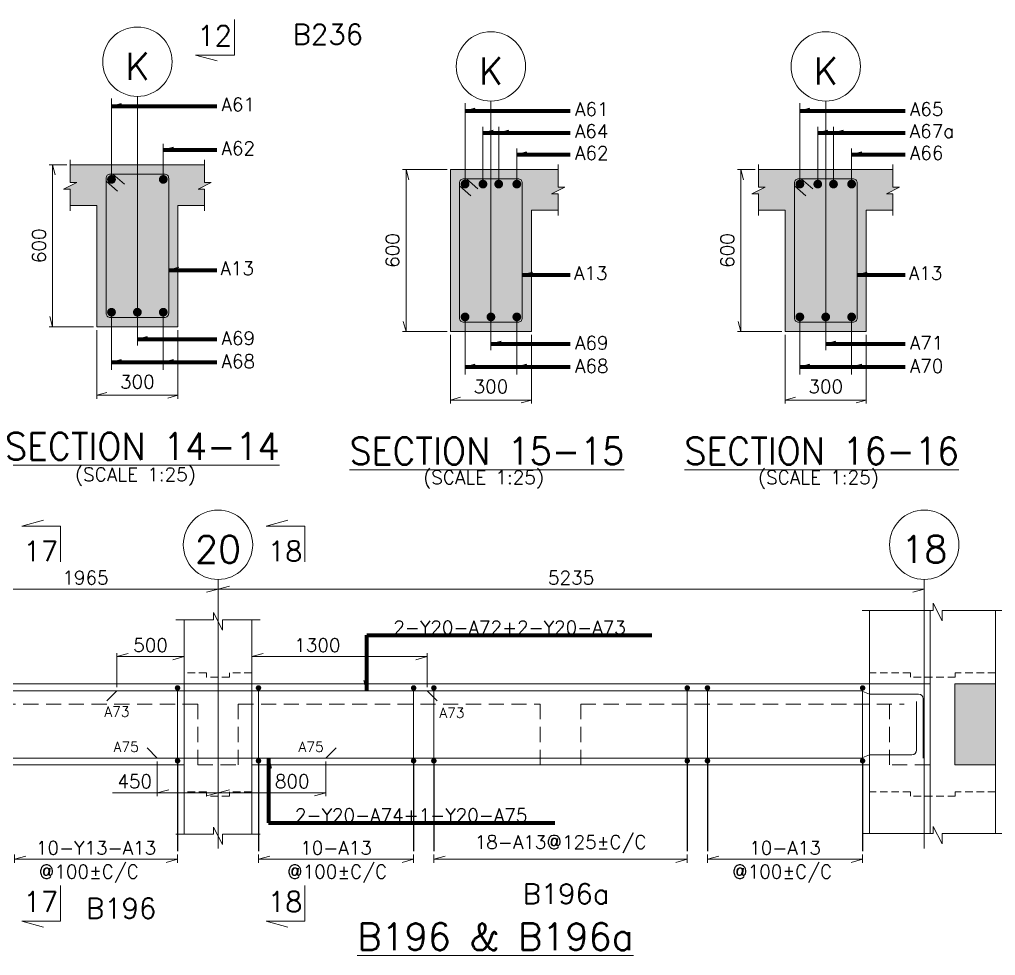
# Model space of a CAD drawing. Extents: x 875770 to 917820, y -160285 to -130585.
# Drawn here: x 896526 to 903760, y -152103 to -145161 of the extents above; entities that cross this region are included whole.
import ezdxf
from ezdxf.lldxf.tags import DXFTag

# ---------------------------------------------------------------- set-up
doc = ezdxf.new("R2010")
doc.units = 0
doc.header["$LTSCALE"] = 450
doc.header["$MEASUREMENT"] = 0
doc.header["$PDMODE"] = 34
doc.header["$PDSIZE"] = 75
for name, pattern in [('( Hidden )', [0.375, 0.25, -0.125]), ('CENTER2', [1.125, 0.75, -0.125, 0.125, -0.125]), ('HIDDEN', [0.375, 0.25, -0.125])]:
    doc.linetypes.add(name, pattern=pattern)
for name, color, linetype, lineweight in [('CIVIL', 3, 'Continuous', 0), ('CIVIL-GRID_NO_', 6, 'Continuous', 0), ('CIVILSHADE', 25, 'Continuous', 0), ('CVCJ', 2, 'Continuous', 0), ('CVELE', 4, 'Continuous', 0), ('DIM', 2, 'Continuous', 0), ('GRID', 8, 'CENTER2', 0), ('MULLION', 4, 'Continuous', 0), ('REINFORCEMENT', 6, 'Continuous', 0), ('TEXT', 3, 'Continuous', 0)]:
    doc.layers.add(name, color=color, linetype=linetype, lineweight=lineweight)
doc.styles.add('ROMANS', font='romans.shx', dxfattribs={"height": 150})
doc.styles.add('ROMANS_0', font='romans.shx')
doc.styles.get("Standard").update_dxf_attribs({"font": 'romans.shx'})
tags = doc.linetypes.add('( Dot )', pattern=[0.251, 0.001, -0.25]).pattern_tags.tags
tags[6:7] = [DXFTag(74, 4), DXFTag(75, 0), DXFTag(340, '0'), DXFTag(46, 1.0), DXFTag(50, 0.0), DXFTag(44, 0.0), DXFTag(45, 0.0)]
tags[4:5] = [DXFTag(74, 4), DXFTag(75, 0), DXFTag(340, '0'), DXFTag(46, 1.0), DXFTag(50, 0.0), DXFTag(44, 0.0), DXFTag(45, 0.0)]
tags = doc.linetypes.add('ACAD_ISO10W100', pattern=[18.5, 12, -3, 0.5, -3]).pattern_tags.tags
tags[10:11] = [DXFTag(74, 4), DXFTag(75, 0), DXFTag(340, '0'), DXFTag(46, 1.0), DXFTag(50, 0.0), DXFTag(44, 0.0), DXFTag(45, 0.0)]
tags[8:9] = [DXFTag(74, 4), DXFTag(75, 0), DXFTag(340, '0'), DXFTag(46, 1.0), DXFTag(50, 0.0), DXFTag(44, 0.0), DXFTag(45, 0.0)]
tags[6:7] = [DXFTag(74, 4), DXFTag(75, 0), DXFTag(340, '0'), DXFTag(46, 1.0), DXFTag(50, 0.0), DXFTag(44, 0.0), DXFTag(45, 0.0)]
tags[4:5] = [DXFTag(74, 4), DXFTag(75, 0), DXFTag(340, '0'), DXFTag(46, 1.0), DXFTag(50, 0.0), DXFTag(44, 0.0), DXFTag(45, 0.0)]
doc.dimstyles.new('CIVIL', dxfattribs={"dimtxt": 100, "dimasz": 0.31, "dimexe": 25, "dimexo": 25, "dimgap": 50, "dimtad": 1, "dimdec": 0, "dimlfac": 0.5, "dimzin": 0, "dimdsep": 46, "dimtxsty": 'ROMANS_0', "dimblk": 'TICK', "dimcen": 0.06, "dimclrd": 2, "dimclre": 2, "dimclrt": 3, "dimadec": 0, "dimazin": 0, "dimtfac": 1, "dimtdec": 0, "dimtofl": 0, "dimtmove": 0, "dimatfit": 3, "dimldrblk": 'TICK', "dimfxl": 1, "dimtolj": 1, "dimtzin": 0, "dimlwd": -1, "dimlwe": -1, "dimarcsym": 0})
doc.dimstyles.new('CIVIL_100', dxfattribs={"dimtxt": 100, "dimasz": 0.35, "dimexe": 25, "dimexo": 25, "dimgap": 35, "dimtad": 1, "dimdec": 0, "dimzin": 0, "dimdsep": 46, "dimtxsty": 'ROMANS_0', "dimblk": 'TICK', "dimcen": 0.5, "dimclrd": 256, "dimclre": 2, "dimclrt": 3, "dimadec": 0, "dimazin": 0, "dimtfac": 1, "dimtdec": 0, "dimtofl": 0, "dimtmove": 0, "dimatfit": 3, "dimldrblk": 'TICK', "dimfxl": 1, "dimtolj": 1, "dimtzin": 0, "dimlwd": -1, "dimlwe": -1, "dimarcsym": 0})

# ---------------------------------------------------------------- blocks, each defined once
blk = doc.blocks.new('TICK')
at = {"color": 2, "ltscale": 0.4}
blk.add_line((-150, 0), (-429, 0), dxfattribs=at)
at = {"color": 3, "linetype": 'ByBlock'}
for p, q in [((0, 0), (-241, -65)), ((-150, 0), (0, 0))]:
    blk.add_line(p, q, dxfattribs=at)
blk = doc.blocks.new('*D201')
at = {"layer": 'DEFPOINTS', "color": 0, "linetype": 'ByBlock', "transparency": 16777216}
for p in [(897099.2, -147439.5), (897699.2, -147439.5), (897699.2, -147948.4)]:
    blk.add_point(p, dxfattribs=at)
at = {"layer": 'DIM', "color": 2, "linetype": 'ByBlock', "transparency": 16777216}
for p, q in [((897099.2, -147464.5), (897099.2, -147973.4)), ((897699.2, -147464.5), (897699.2, -147973.4))]:
    blk.add_line(p, q, dxfattribs=at)
at = {"layer": 'DIM', "color": 0, "linetype": 'ByBlock', "transparency": 16777216}
blk.add_line((897099.6, -147948.4), (897698.9, -147948.4), dxfattribs=at)
at = {"layer": 'DIM', "color": 0, "linetype": 'ByBlock', "transparency": 16777216, "xscale": 0.309999999999969, "yscale": 0.309999999999969, "zscale": 0.309999999999969, "rotation": 180}
blk.add_blockref('TICK', (897099.2, -147948.4), dxfattribs=at)
at = {"layer": 'DIM', "color": 0, "linetype": 'ByBlock', "transparency": 16777216, "xscale": 0.309999999999969, "yscale": 0.309999999999969, "zscale": 0.309999999999969}
blk.add_blockref('TICK', (897699.2, -147948.4), dxfattribs=at)
at = {"layer": 'DIM', "color": 3, "linetype": 'ByBlock', "transparency": 16777216, "insert": (897399.2, -147848.4), "char_height": 100, "attachment_point": 5, "style": 'ROMANS_0'}
blk.add_mtext('\\A1;300', dxfattribs=at)
blk = doc.blocks.new('*D202')
at = {"layer": 'DEFPOINTS', "color": 0, "linetype": 'ByBlock', "transparency": 16777216}
for p in [(896769.8, -146239.5), (896900.8, -146239.5), (897099.2, -147439.5)]:
    blk.add_point(p, dxfattribs=at)
at = {"layer": 'DIM', "color": 2, "linetype": 'ByBlock', "transparency": 16777216}
for p, q in [((896875.8, -146239.5), (896744.8, -146239.5)), ((897074.2, -147439.5), (896744.8, -147439.5))]:
    blk.add_line(p, q, dxfattribs=at)
at = {"layer": 'DIM', "color": 0, "linetype": 'ByBlock', "transparency": 16777216}
blk.add_line((896769.8, -147439.2), (896769.8, -146239.8), dxfattribs=at)
at = {"layer": 'DIM', "color": 0, "linetype": 'ByBlock', "transparency": 16777216, "xscale": 0.309999999999969, "yscale": 0.309999999999969, "zscale": 0.309999999999969}
for p, rotation in [((896769.8, -146239.5), 90), ((896769.8, -147439.5), 270)]:
    blk.add_blockref('TICK', p, dxfattribs=dict(at, rotation=rotation))
at = {"layer": 'DIM', "color": 3, "linetype": 'ByBlock', "transparency": 16777216, "insert": (896669.8, -146839.5), "char_height": 100, "attachment_point": 5, "rotation": 90, "style": 'ROMANS_0'}
blk.add_mtext('\\A1;600', dxfattribs=at)
blk = doc.blocks.new('*D203')
at = {"layer": 'DEFPOINTS', "color": 0, "linetype": 'ByBlock', "transparency": 16777216}
for p in [(899720, -147474.4), (900320, -147474.4), (900320, -147983.2)]:
    blk.add_point(p, dxfattribs=at)
at = {"layer": 'DIM', "color": 2, "linetype": 'ByBlock', "transparency": 16777216}
for p, q in [((899720, -147499.4), (899720, -148008.2)), ((900320, -147499.4), (900320, -148008.2))]:
    blk.add_line(p, q, dxfattribs=at)
at = {"layer": 'DIM', "color": 0, "linetype": 'ByBlock', "transparency": 16777216}
blk.add_line((899720.3, -147983.2), (900319.7, -147983.2), dxfattribs=at)
at = {"layer": 'DIM', "color": 0, "linetype": 'ByBlock', "transparency": 16777216, "xscale": 0.309999999999969, "yscale": 0.309999999999969, "zscale": 0.309999999999969, "rotation": 180}
blk.add_blockref('TICK', (899720, -147983.2), dxfattribs=at)
at = {"layer": 'DIM', "color": 0, "linetype": 'ByBlock', "transparency": 16777216, "xscale": 0.309999999999969, "yscale": 0.309999999999969, "zscale": 0.309999999999969}
blk.add_blockref('TICK', (900320, -147983.2), dxfattribs=at)
at = {"layer": 'DIM', "color": 3, "linetype": 'ByBlock', "transparency": 16777216, "insert": (900020, -147883.2), "char_height": 100, "attachment_point": 5, "style": 'ROMANS_0'}
blk.add_mtext('\\A1;300', dxfattribs=at)
blk = doc.blocks.new('*D204')
at = {"layer": 'DEFPOINTS', "color": 0, "linetype": 'ByBlock', "transparency": 16777216}
for p in [(899390.5, -146274.4), (899720, -146274.4), (899720, -147474.4)]:
    blk.add_point(p, dxfattribs=at)
at = {"layer": 'DIM', "color": 2, "linetype": 'ByBlock', "transparency": 16777216}
for p, q in [((899695, -146274.4), (899365.5, -146274.4)), ((899695, -147474.4), (899365.5, -147474.4))]:
    blk.add_line(p, q, dxfattribs=at)
at = {"layer": 'DIM', "color": 0, "linetype": 'ByBlock', "transparency": 16777216}
blk.add_line((899390.5, -147474.1), (899390.5, -146274.7), dxfattribs=at)
at = {"layer": 'DIM', "color": 0, "linetype": 'ByBlock', "transparency": 16777216, "xscale": 0.309999999999969, "yscale": 0.309999999999969, "zscale": 0.309999999999969}
for p, rotation in [((899390.5, -146274.4), 90), ((899390.5, -147474.4), 270)]:
    blk.add_blockref('TICK', p, dxfattribs=dict(at, rotation=rotation))
at = {"layer": 'DIM', "color": 3, "linetype": 'ByBlock', "transparency": 16777216, "insert": (899290.5, -146874.4), "char_height": 100, "attachment_point": 5, "rotation": 90, "style": 'ROMANS_0'}
blk.add_mtext('\\A1;600', dxfattribs=at)
blk = doc.blocks.new('*D321')
at = {"layer": 'DEFPOINTS', "color": 0, "linetype": 'ByBlock', "transparency": 16777216}
for p in [(902201.9, -147474.4), (902801.9, -147474.4), (902801.9, -147983.2)]:
    blk.add_point(p, dxfattribs=at)
at = {"layer": 'DIM', "color": 2, "linetype": 'ByBlock', "transparency": 16777216}
for p, q in [((902201.9, -147499.4), (902201.9, -148008.2)), ((902801.9, -147499.4), (902801.9, -148008.2))]:
    blk.add_line(p, q, dxfattribs=at)
at = {"layer": 'DIM', "color": 0, "linetype": 'ByBlock', "transparency": 16777216}
blk.add_line((902202.2, -147983.2), (902801.6, -147983.2), dxfattribs=at)
at = {"layer": 'DIM', "color": 0, "linetype": 'ByBlock', "transparency": 16777216, "xscale": 0.309999999999969, "yscale": 0.309999999999969, "zscale": 0.309999999999969, "rotation": 180}
blk.add_blockref('TICK', (902201.9, -147983.2), dxfattribs=at)
at = {"layer": 'DIM', "color": 0, "linetype": 'ByBlock', "transparency": 16777216, "xscale": 0.309999999999969, "yscale": 0.309999999999969, "zscale": 0.309999999999969}
blk.add_blockref('TICK', (902801.9, -147983.2), dxfattribs=at)
at = {"layer": 'DIM', "color": 3, "linetype": 'ByBlock', "transparency": 16777216, "insert": (902501.9, -147883.2), "char_height": 100, "attachment_point": 5, "style": 'ROMANS_0'}
blk.add_mtext('\\A1;300', dxfattribs=at)
blk = doc.blocks.new('*D322')
at = {"layer": 'DEFPOINTS', "color": 0, "linetype": 'ByBlock', "transparency": 16777216}
for p in [(901872.4, -146274.4), (902003.5, -146274.4), (902201.9, -147474.4)]:
    blk.add_point(p, dxfattribs=at)
at = {"layer": 'DIM', "color": 2, "linetype": 'ByBlock', "transparency": 16777216}
for p, q in [((901978.5, -146274.4), (901847.4, -146274.4)), ((902176.9, -147474.4), (901847.4, -147474.4))]:
    blk.add_line(p, q, dxfattribs=at)
at = {"layer": 'DIM', "color": 0, "linetype": 'ByBlock', "transparency": 16777216}
blk.add_line((901872.4, -147474.1), (901872.4, -146274.7), dxfattribs=at)
at = {"layer": 'DIM', "color": 0, "linetype": 'ByBlock', "transparency": 16777216, "xscale": 0.309999999999969, "yscale": 0.309999999999969, "zscale": 0.309999999999969}
for p, rotation in [((901872.4, -146274.4), 90), ((901872.4, -147474.4), 270)]:
    blk.add_blockref('TICK', p, dxfattribs=dict(at, rotation=rotation))
at = {"layer": 'DIM', "color": 3, "linetype": 'ByBlock', "transparency": 16777216, "insert": (901772.4, -146874.4), "char_height": 100, "attachment_point": 5, "rotation": 90, "style": 'ROMANS_0'}
blk.add_mtext('\\A1;600', dxfattribs=at)
blk = doc.blocks.new('*D336')
at = {"layer": 'DEFPOINTS', "color": 0, "linetype": 'Continuous', "transparency": 16777216}
for p in [(897997, -149386.2), (896032, -149461.8), (897997, -149461.8)]:
    blk.add_point(p, dxfattribs=at)
at = {"layer": 'DIM', "color": 2, "linetype": 'Continuous', "transparency": 16777216}
for p, q in [((896032, -149436.8), (896032, -149361.2)), ((897997, -149436.8), (897997, -149361.2))]:
    blk.add_line(p, q, dxfattribs=at)
at = {"layer": 'DIM', "color": 0, "linetype": 'Continuous', "transparency": 16777216}
blk.add_line((896032.3, -149386.2), (897996.6, -149386.2), dxfattribs=at)
at = {"layer": 'DIM', "color": 0, "linetype": 'Continuous', "transparency": 16777216, "xscale": 0.3499999999999651, "yscale": 0.3499999999999651, "zscale": 0.3499999999999651, "rotation": 180}
blk.add_blockref('TICK', (896032, -149386.2), dxfattribs=at)
at = {"layer": 'DIM', "color": 0, "linetype": 'Continuous', "transparency": 16777216, "xscale": 0.3499999999999651, "yscale": 0.3499999999999651, "zscale": 0.3499999999999651}
blk.add_blockref('TICK', (897997, -149386.2), dxfattribs=at)
at = {"layer": 'DIM', "color": 3, "linetype": 'Continuous', "transparency": 16777216, "insert": (897014.5, -149301.2), "char_height": 100, "attachment_point": 5, "style": 'ROMANS_0'}
blk.add_mtext('\\A1;1965', dxfattribs=at)
blk = doc.blocks.new('*D337')
at = {"layer": 'DEFPOINTS', "color": 0, "linetype": 'ByBlock', "transparency": 16777216}
for p in [(899597, -151328.1), (901475.2, -151328.1), (901475.2, -151389.6)]:
    blk.add_point(p, dxfattribs=at)
at = {"layer": 'DIM', "color": 2, "linetype": 'ByBlock', "transparency": 16777216}
for p, q in [((899597, -151353.1), (899597, -151414.6)), ((901475.2, -151353.1), (901475.2, -151414.6))]:
    blk.add_line(p, q, dxfattribs=at)
at = {"layer": 'DIM', "color": 0, "linetype": 'ByBlock', "transparency": 16777216}
blk.add_line((899597.3, -151389.6), (901474.8, -151389.6), dxfattribs=at)
at = {"layer": 'DIM', "color": 0, "linetype": 'ByBlock', "transparency": 16777216, "xscale": 0.349999999999965, "yscale": 0.349999999999965, "zscale": 0.349999999999965, "rotation": 180}
blk.add_blockref('TICK', (899597, -151389.6), dxfattribs=at)
at = {"layer": 'DIM', "color": 0, "linetype": 'ByBlock', "transparency": 16777216, "xscale": 0.349999999999965, "yscale": 0.349999999999965, "zscale": 0.349999999999965}
blk.add_blockref('TICK', (901475.2, -151389.6), dxfattribs=at)
at = {"layer": 'DIM', "color": 3, "linetype": 'ByBlock', "transparency": 16777216, "insert": (900536.1, -151278.4), "char_height": 100, "attachment_point": 5, "style": 'ROMANS_0'}
blk.add_mtext('\\A1;18-A13@125±C/C', dxfattribs=at)
blk = doc.blocks.new('*D338')
at = {"layer": 'DEFPOINTS', "color": 0, "linetype": 'ByBlock', "transparency": 16777216}
for p in [(896488.8, -151328.1), (897697, -151328.1), (897697, -151389.6)]:
    blk.add_point(p, dxfattribs=at)
at = {"layer": 'DIM', "color": 2, "linetype": 'ByBlock', "transparency": 16777216}
for p, q in [((896488.8, -151353.1), (896488.8, -151414.6)), ((897697, -151353.1), (897697, -151414.6))]:
    blk.add_line(p, q, dxfattribs=at)
at = {"layer": 'DIM', "color": 0, "linetype": 'ByBlock', "transparency": 16777216}
blk.add_line((896489.1, -151389.6), (897696.6, -151389.6), dxfattribs=at)
at = {"layer": 'DIM', "color": 0, "linetype": 'ByBlock', "transparency": 16777216, "xscale": 0.349999999999965, "yscale": 0.349999999999965, "zscale": 0.349999999999965, "rotation": 180}
blk.add_blockref('TICK', (896488.8, -151389.6), dxfattribs=at)
at = {"layer": 'DIM', "color": 0, "linetype": 'ByBlock', "transparency": 16777216, "xscale": 0.349999999999965, "yscale": 0.349999999999965, "zscale": 0.349999999999965}
blk.add_blockref('TICK', (897697, -151389.6), dxfattribs=at)
at = {"layer": 'DIM', "color": 3, "linetype": 'ByBlock', "transparency": 16777216, "insert": (897092.9, -151304.6), "char_height": 100, "attachment_point": 5, "style": 'ROMANS_0'}
blk.add_mtext('\\A1;10-Y13-A13', dxfattribs=at)
blk = doc.blocks.new('*D339')
at = {"layer": 'DEFPOINTS', "color": 0, "linetype": 'ByBlock', "transparency": 16777216}
for p in [(901625.2, -151328.1), (902775.2, -151328.1), (902775.2, -151389.6)]:
    blk.add_point(p, dxfattribs=at)
at = {"layer": 'DIM', "color": 2, "linetype": 'ByBlock', "transparency": 16777216}
for p, q in [((901625.2, -151353.1), (901625.2, -151414.6)), ((902775.2, -151353.1), (902775.2, -151414.6))]:
    blk.add_line(p, q, dxfattribs=at)
at = {"layer": 'DIM', "color": 0, "linetype": 'ByBlock', "transparency": 16777216}
blk.add_line((901625.5, -151389.6), (902774.8, -151389.6), dxfattribs=at)
at = {"layer": 'DIM', "color": 0, "linetype": 'ByBlock', "transparency": 16777216, "xscale": 0.349999999999965, "yscale": 0.349999999999965, "zscale": 0.349999999999965, "rotation": 180}
blk.add_blockref('TICK', (901625.2, -151389.6), dxfattribs=at)
at = {"layer": 'DIM', "color": 0, "linetype": 'ByBlock', "transparency": 16777216, "xscale": 0.349999999999965, "yscale": 0.349999999999965, "zscale": 0.349999999999965}
blk.add_blockref('TICK', (902775.2, -151389.6), dxfattribs=at)
at = {"layer": 'DIM', "color": 3, "linetype": 'ByBlock', "transparency": 16777216, "insert": (902200.2, -151304.6), "char_height": 100, "attachment_point": 5, "style": 'ROMANS_0'}
blk.add_mtext('\\A1;10-A13', dxfattribs=at)
blk = doc.blocks.new('*D358')
at = {"layer": 'DEFPOINTS', "color": 0, "linetype": 'Continuous', "transparency": 16777216}
for p in [(899547, -149886.2), (898247, -150088.8), (899547, -150138.8)]:
    blk.add_point(p, dxfattribs=at)
at = {"layer": 'DIM', "color": 2, "linetype": 'Continuous', "transparency": 16777216}
for p, q in [((898247, -150063.8), (898247, -149861.2)), ((899547, -150113.8), (899547, -149861.2))]:
    blk.add_line(p, q, dxfattribs=at)
at = {"layer": 'DIM', "color": 0, "linetype": 'Continuous', "transparency": 16777216}
blk.add_line((898247.3, -149886.2), (899546.6, -149886.2), dxfattribs=at)
at = {"layer": 'DIM', "color": 0, "linetype": 'Continuous', "transparency": 16777216, "xscale": 0.3499999999999651, "yscale": 0.3499999999999651, "zscale": 0.3499999999999651, "rotation": 180}
blk.add_blockref('TICK', (898247, -149886.2), dxfattribs=at)
at = {"layer": 'DIM', "color": 0, "linetype": 'Continuous', "transparency": 16777216, "xscale": 0.3499999999999651, "yscale": 0.3499999999999651, "zscale": 0.3499999999999651}
blk.add_blockref('TICK', (899547, -149886.2), dxfattribs=at)
at = {"layer": 'DIM', "color": 3, "linetype": 'Continuous', "transparency": 16777216, "insert": (898733.4, -149801.2), "char_height": 100, "attachment_point": 5, "style": 'ROMANS_0'}
blk.add_mtext('\\A1;1300', dxfattribs=at)
blk = doc.blocks.new('*D340')
at = {"layer": 'DEFPOINTS', "color": 0, "linetype": 'Continuous', "transparency": 16777216}
for p in [(903232, -149386.2), (897997, -149461.8), (903232, -149461.8)]:
    blk.add_point(p, dxfattribs=at)
at = {"layer": 'DIM', "color": 2, "linetype": 'Continuous', "transparency": 16777216}
for p, q in [((897997, -149436.8), (897997, -149361.2)), ((903232, -149436.8), (903232, -149361.2))]:
    blk.add_line(p, q, dxfattribs=at)
at = {"layer": 'DIM', "color": 0, "linetype": 'Continuous', "transparency": 16777216}
blk.add_line((897997.3, -149386.2), (903231.6, -149386.2), dxfattribs=at)
at = {"layer": 'DIM', "color": 0, "linetype": 'Continuous', "transparency": 16777216, "xscale": 0.3499999999999651, "yscale": 0.3499999999999651, "zscale": 0.3499999999999651, "rotation": 180}
blk.add_blockref('TICK', (897997, -149386.2), dxfattribs=at)
at = {"layer": 'DIM', "color": 0, "linetype": 'Continuous', "transparency": 16777216, "xscale": 0.3499999999999651, "yscale": 0.3499999999999651, "zscale": 0.3499999999999651}
blk.add_blockref('TICK', (903232, -149386.2), dxfattribs=at)
at = {"layer": 'DIM', "color": 3, "linetype": 'Continuous', "transparency": 16777216, "insert": (900614.5, -149301.2), "char_height": 100, "attachment_point": 5, "style": 'ROMANS_0'}
blk.add_mtext('\\A1;5235', dxfattribs=at)
blk = doc.blocks.new('*D341')
at = {"layer": 'DEFPOINTS', "color": 0, "linetype": 'Continuous', "transparency": 16777216}
for p in [(898797, -150638.8), (897997, -150814.7), (897997, -150895.8)]:
    blk.add_point(p, dxfattribs=at)
at = {"layer": 'DIM', "color": 2, "linetype": 'Continuous', "transparency": 16777216}
for p, q in [((898797, -150663.8), (898797, -150920.8)), ((897997, -150839.7), (897997, -150920.8))]:
    blk.add_line(p, q, dxfattribs=at)
at = {"layer": 'DIM', "color": 0, "linetype": 'Continuous', "transparency": 16777216}
blk.add_line((898796.6, -150895.8), (897997.3, -150895.8), dxfattribs=at)
at = {"layer": 'DIM', "color": 0, "linetype": 'Continuous', "transparency": 16777216, "xscale": 0.3499999999999651, "yscale": 0.3499999999999651, "zscale": 0.3499999999999651, "rotation": 180}
blk.add_blockref('TICK', (897997, -150895.8), dxfattribs=at)
at = {"layer": 'DIM', "color": 0, "linetype": 'Continuous', "transparency": 16777216, "xscale": 0.3499999999999651, "yscale": 0.3499999999999651, "zscale": 0.3499999999999651}
blk.add_blockref('TICK', (898797, -150895.8), dxfattribs=at)
at = {"layer": 'DIM', "color": 3, "linetype": 'Continuous', "transparency": 16777216, "insert": (898547, -150810.8), "char_height": 100, "attachment_point": 5, "style": 'ROMANS_0'}
blk.add_mtext('\\A1;800', dxfattribs=at)
blk = doc.blocks.new('*D342')
at = {"layer": 'DEFPOINTS', "color": 0, "linetype": 'Continuous', "transparency": 16777216}
for p in [(897547, -150638.8), (897997, -150814.7), (897997, -150895.8)]:
    blk.add_point(p, dxfattribs=at)
at = {"layer": 'DIM', "color": 2, "linetype": 'Continuous', "transparency": 16777216}
for p, q in [((897547, -150663.8), (897547, -150920.8)), ((897997, -150839.7), (897997, -150920.8))]:
    blk.add_line(p, q, dxfattribs=at)
at = {"layer": 'DIM', "color": 0, "linetype": 'Continuous', "transparency": 16777216}
for p, q in [((897547, -150895.8), (897215.9, -150895.8)), ((897996.6, -150895.8), (897547.3, -150895.8))]:
    blk.add_line(p, q, dxfattribs=at)
at = {"layer": 'DIM', "color": 0, "linetype": 'Continuous', "transparency": 16777216, "xscale": 0.3499999999999651, "yscale": 0.3499999999999651, "zscale": 0.3499999999999651, "rotation": 180}
blk.add_blockref('TICK', (897547, -150895.8), dxfattribs=at)
at = {"layer": 'DIM', "color": 0, "linetype": 'Continuous', "transparency": 16777216, "xscale": 0.3499999999999651, "yscale": 0.3499999999999651, "zscale": 0.3499999999999651}
blk.add_blockref('TICK', (897997, -150895.8), dxfattribs=at)
at = {"layer": 'DIM', "color": 3, "linetype": 'Continuous', "transparency": 16777216, "insert": (897379.5, -150810.8), "char_height": 100, "attachment_point": 5, "style": 'ROMANS_0'}
blk.add_mtext('\\A1;450', dxfattribs=at)
blk = doc.blocks.new('*D343')
at = {"layer": 'DEFPOINTS', "color": 0, "linetype": 'ByBlock', "transparency": 16777216}
for p in [(898297, -151328.1), (899447, -151328.1), (898297, -151389.6)]:
    blk.add_point(p, dxfattribs=at)
at = {"layer": 'DIM', "color": 2, "linetype": 'ByBlock', "transparency": 16777216}
for p, q in [((898297, -151353.1), (898297, -151414.6)), ((899447, -151353.1), (899447, -151414.6))]:
    blk.add_line(p, q, dxfattribs=at)
at = {"layer": 'DIM', "color": 0, "linetype": 'ByBlock', "transparency": 16777216}
blk.add_line((899446.6, -151389.6), (898297.3, -151389.6), dxfattribs=at)
at = {"layer": 'DIM', "color": 0, "linetype": 'ByBlock', "transparency": 16777216, "xscale": 0.349999999999965, "yscale": 0.349999999999965, "zscale": 0.349999999999965, "rotation": 180}
blk.add_blockref('TICK', (898297, -151389.6), dxfattribs=at)
at = {"layer": 'DIM', "color": 0, "linetype": 'ByBlock', "transparency": 16777216, "xscale": 0.349999999999965, "yscale": 0.349999999999965, "zscale": 0.349999999999965}
blk.add_blockref('TICK', (899447, -151389.6), dxfattribs=at)
at = {"layer": 'DIM', "color": 3, "linetype": 'ByBlock', "transparency": 16777216, "insert": (898872, -151304.6), "char_height": 100, "attachment_point": 5, "style": 'ROMANS_0'}
blk.add_mtext('\\A1;10-A13', dxfattribs=at)
blk = doc.blocks.new('*D344')
at = {"layer": 'DEFPOINTS', "color": 0, "linetype": 'Continuous', "transparency": 16777216}
for p in [(897247, -149886.2), (897747, -150088.8), (897247, -150138.8)]:
    blk.add_point(p, dxfattribs=at)
at = {"layer": 'DIM', "color": 2, "linetype": 'Continuous', "transparency": 16777216}
for p, q in [((897247, -150113.8), (897247, -149861.2)), ((897747, -150063.8), (897747, -149861.2))]:
    blk.add_line(p, q, dxfattribs=at)
at = {"layer": 'DIM', "color": 0, "linetype": 'Continuous', "transparency": 16777216}
blk.add_line((897746.6, -149886.2), (897247.3, -149886.2), dxfattribs=at)
at = {"layer": 'DIM', "color": 0, "linetype": 'Continuous', "transparency": 16777216, "xscale": 0.3499999999999651, "yscale": 0.3499999999999651, "zscale": 0.3499999999999651, "rotation": 180}
blk.add_blockref('TICK', (897247, -149886.2), dxfattribs=at)
at = {"layer": 'DIM', "color": 0, "linetype": 'Continuous', "transparency": 16777216, "xscale": 0.3499999999999651, "yscale": 0.3499999999999651, "zscale": 0.3499999999999651}
blk.add_blockref('TICK', (897747, -149886.2), dxfattribs=at)
at = {"layer": 'DIM', "color": 3, "linetype": 'Continuous', "transparency": 16777216, "insert": (897497, -149801.2), "char_height": 100, "attachment_point": 5, "style": 'ROMANS_0'}
blk.add_mtext('\\A1;500', dxfattribs=at)

msp = doc.modelspace()

# ---------------------------------------------------------------- hatches: boundary and pattern name
at = {"layer": 'CIVILSHADE', "ltscale": 0.2}
for points in [[(896900.84, -146539.53), (896900.84, -146419.77), (896852.19, -146419.77), (896949.5, -146369.48), (896900.84, -146369.48), (896900.84, -146239.53), (897099.24, -146239.53), (897099.24, -146539.53)], [(897099.24, -147439.53), (897099.24, -146239.53), (897897.64, -146239.53), (897897.64, -146369.48), (897946.3, -146369.48), (897848.99, -146419.77), (897897.64, -146419.77), (897897.64, -146539.53), (897699.24, -146539.53), (897699.24, -147439.53)], [(899720.01, -147474.38), (899720.01, -146274.38), (900518.41, -146274.38), (900518.41, -146404.32), (900567.06, -146404.32), (900469.76, -146454.61), (900518.41, -146454.61), (900518.41, -146574.38), (900320.01, -146574.38), (900320.01, -147474.38)], [(902003.5, -146574.38), (902003.5, -146454.61), (901954.85, -146454.61), (902052.16, -146404.32), (902003.5, -146404.32), (902003.5, -146274.38), (902201.9, -146274.38), (902201.9, -146574.38)], [(902201.9, -147474.38), (902201.9, -146274.38), (903000.3, -146274.38), (903000.3, -146404.32), (903048.96, -146404.32), (902951.65, -146454.61), (903000.3, -146454.61), (903000.3, -146574.38), (902801.9, -146574.38), (902801.9, -147474.38)], [(903459.98, -150688.85), (903459.98, -150088.85), (903759.98, -150088.85), (903759.98, -150688.85)]]:
    msp.add_hatch(color=25, dxfattribs=at).paths.add_polyline_path(points)

# ---------------------------------------------------------------- linework, layer by layer
at = {"color": 1, "linetype": '( Dot )', "ltscale": 0.5}
for p, q in [((897696.98, -150659.13), (897696.98, -151328.1)), ((898296.98, -150659.13), (898296.98, -151328.1)), ((899446.98, -150659.13), (899446.98, -151328.1)), ((899596.98, -150659.13), (899596.98, -151328.1)), ((901475.17, -150659.13), (901475.17, -151328.1)), ((901625.17, -150659.13), (901625.17, -151328.1)), ((902775.17, -150659.13), (902775.17, -151328.1))]:
    msp.add_line(p, q, dxfattribs=at)
at = {"layer": 'CIVIL', "color": 3, "linetype": 'ByBlock'}
for p, q in [((896900.84, -146239.53), (897099.24, -146239.53)), ((897099.24, -146239.53), (897699.24, -146239.53)), ((897099.24, -146239.53), (897897.64, -146239.53)), ((897099.24, -146239.53), (897897.64, -146239.53)), ((899720.01, -146274.38), (900320.01, -146274.38)), ((899720.01, -146274.38), (900518.41, -146274.38)), ((899720.01, -146274.38), (900518.41, -146274.38)), ((902003.5, -146274.38), (902201.9, -146274.38)), ((902201.9, -146274.38), (902801.9, -146274.38)), ((902201.9, -146274.38), (903000.3, -146274.38)), ((902201.9, -146274.38), (903000.3, -146274.38)), ((897099.24, -146539.53), (896900.84, -146539.53)), ((897699.24, -146539.53), (897897.64, -146539.53)), ((900320.01, -146574.38), (900518.41, -146574.38)), ((902201.9, -146574.38), (902003.5, -146574.38)), ((902801.9, -146574.38), (903000.3, -146574.38))]:
    msp.add_line(p, q, dxfattribs=at)
at = {"layer": 'CIVIL', "color": 3, "ltscale": 0.666667}
for p, q in [((902825.17, -149544.07), (902825.17, -150088.85)), ((903275.17, -149544.07), (903275.17, -151198.61)), ((903759.98, -149544.07), (903759.98, -150088.85)), ((897746.98, -149613.02), (897746.98, -150088.85)), ((898246.98, -149613.02), (898246.98, -150088.85)), ((895988.79, -150088.85), (898246.98, -150088.85)), ((897746.98, -150088.85), (897746.98, -151203.71)), ((898246.98, -150088.85), (898246.98, -151203.71)), ((898246.98, -150088.85), (903275.17, -150088.85)), ((902825.17, -150088.85), (902825.17, -151198.61)), ((903759.98, -150088.85), (903759.98, -151198.61)), ((897746.98, -150688.85), (896438.79, -150688.85)), ((902825.17, -150688.85), (898246.98, -150688.85))]:
    msp.add_line(p, q, dxfattribs=at)
at = {"layer": 'CIVIL', "color": 3, "linetype": 'Continuous', "ltscale": 0.666667}
msp.add_line((903759.98, -150088.85), (903459.98, -150088.85), dxfattribs=at)
at = {"layer": 'CIVIL', "color": 3, "linetype": 'Continuous', "ltscale": 0.515407}
msp.add_line((903759.98, -150688.85), (903759.98, -150088.85), dxfattribs=at)
at = {"layer": 'CIVIL', "color": 3, "linetype": '( Hidden )'}
for p, q in [((897846.98, -150238.85), (896288.79, -150238.85)), ((898146.98, -150238.85), (900386.07, -150238.85)), ((900686.07, -150238.85), (903081.98, -150238.85))]:
    msp.add_line(p, q, dxfattribs=at)
at = {"layer": 'CIVIL', "color": 2, "ltscale": 0.25, "flags": 128}
for points in [[(896900.84, -146580.89), (896900.84, -146419.77), (896852.19, -146419.77), (896949.5, -146369.48), (896900.84, -146369.48), (896900.84, -146202.65)], [(897897.64, -146580.89), (897897.64, -146419.77), (897848.99, -146419.77), (897946.3, -146369.48), (897897.64, -146369.48), (897897.64, -146202.65)], [(900518.41, -146615.73), (900518.41, -146454.61), (900469.76, -146454.61), (900567.06, -146404.32), (900518.41, -146404.32), (900518.41, -146237.5)], [(902003.5, -146615.73), (902003.5, -146454.61), (901954.85, -146454.61), (902052.16, -146404.32), (902003.5, -146404.32), (902003.5, -146237.5)], [(903000.3, -146615.73), (903000.3, -146454.61), (902951.65, -146454.61), (903048.96, -146404.32), (903000.3, -146404.32), (903000.3, -146237.5)]]:
    msp.add_lwpolyline(points, dxfattribs=at)
at = {"layer": 'CIVIL', "color": 3, "linetype": 'ByBlock', "flags": 128}
for points in [[(897099.24, -146239.53), (897099.24, -146239.53)], [(899720.01, -146274.38), (899720.01, -147474.38), (900320.01, -147474.38), (900320.01, -146574.38)], [(899720.01, -146274.38), (899720.01, -146274.38)], [(902201.9, -146274.38), (902201.9, -146274.38)], [(897099.24, -146539.53), (897099.24, -147439.53), (897699.24, -147439.53), (897699.24, -146539.53)], [(902201.9, -146574.38), (902201.9, -147474.38), (902801.9, -147474.38), (902801.9, -146574.38)]]:
    msp.add_lwpolyline(points, dxfattribs=at)
at = {"layer": 'CIVIL', "color": 2, "ltscale": 0.333333, "flags": 128}
for points in [[(903812.91, -149544.07), (903364.99, -149544.07), (903364.99, -149620.13), (903297.94, -149490.38), (903297.94, -149544.07), (902771.3, -149544.07)], [(898308.33, -149613.02), (898030.5, -149613.02), (898030.5, -149689.07), (897963.45, -149559.33), (897963.45, -149613.02), (897684.78, -149613.02)], [(898308.33, -151203.71), (898030.5, -151203.71), (898030.5, -151279.77), (897963.45, -151150.02), (897963.45, -151203.71), (897684.78, -151203.71)], [(903812.91, -151198.61), (903364.99, -151198.61), (903364.99, -151274.66), (903297.94, -151144.92), (903297.94, -151198.61), (902771.3, -151198.61)]]:
    msp.add_lwpolyline(points, dxfattribs=at)
at = {"layer": 'CIVIL', "color": 3, "linetype": '( Hidden )'}
for points in [[(903275.17, -150088.85), (903275.17, -150688.85), (902975.17, -150688.85), (902975.17, -150238.85)], [(897846.98, -150238.85), (897846.98, -150688.85), (898146.98, -150688.85), (898146.98, -150238.85)], [(900386.07, -150238.85), (900386.07, -150688.85), (900686.07, -150688.85), (900686.07, -150238.85)]]:
    msp.add_lwpolyline(points, dxfattribs=at)
at = {"layer": 'CIVIL', "color": 3, "linetype": 'Continuous', "ltscale": 0.666667, "flags": 128}
msp.add_lwpolyline([(903459.98, -150088.85), (903459.98, -150688.85), (903759.98, -150688.85), (903759.98, -150088.85)], dxfattribs=at)
at = {"layer": 'CIVIL-GRID_NO_', "color": 6, "ltscale": 0.714288}
for centre in [(897399.24, -145474.05), (900020.01, -145508.9), (902501.9, -145508.9), (897996.98, -149056.47), (903231.98, -149056.47)]:
    msp.add_circle(centre, 257.14, dxfattribs=at)
at = {"layer": 'CVCJ', "color": 2, "linetype": 'HIDDEN', "ltscale": 0.5}
for points in [[(898246.98, -150005.51), (898081.98, -150005.51), (898081.98, -150038.85), (897911.98, -150038.85), (897911.98, -150005.51), (897746.98, -150005.51)], [(903759.98, -150005.51), (903461.99, -150005.51), (903461.99, -150038.85), (903129.09, -150038.85), (903129.09, -150005.51), (902825.17, -150005.51)], [(898246.98, -150888.85), (898081.98, -150888.85), (898081.98, -150922.18), (897911.98, -150922.18), (897911.98, -150888.85), (897746.98, -150888.85)], [(903759.98, -150888.85), (903461.99, -150888.85), (903461.99, -150922.18), (903129.09, -150922.18), (903129.09, -150888.85), (902825.17, -150888.85)]]:
    msp.add_lwpolyline(points, dxfattribs=at)
at = {"layer": 'CVELE', "color": 6, "ltscale": 0.5, "flags": 128}
for points in [[(898118.94, -145161.13), (898118.94, -145425.58), (897830.83, -145425.58), (897991.82, -145468.71)], [(896830.26, -149182.23), (896830.26, -148917.79), (896542.16, -148917.79), (896703.15, -148874.65)], [(898641.35, -149182.23), (898641.35, -148917.79), (898353.25, -148917.79), (898514.24, -148874.65)], [(896830.26, -151584.69), (896830.26, -151849.14), (896542.16, -151849.14), (896703.15, -151892.27)], [(898641.35, -151584.69), (898641.35, -151849.14), (898353.25, -151849.14), (898514.24, -151892.27)]]:
    msp.add_lwpolyline(points, dxfattribs=at)
at = {"layer": 'DIM', "ltscale": 0.5}
for p, q in [((897207.38, -146346.98), (897207.38, -145746.82)), ((899828.15, -146381.83), (899828.15, -145781.67)), ((902310.04, -146381.83), (902310.04, -145781.67)), ((899960.84, -146381.83), (899960.84, -145956.21)), ((900077.51, -146381.83), (900077.51, -145956.21)), ((902442.73, -146381.83), (902442.73, -145956.21)), ((902559.4, -146381.83), (902559.4, -145956.21)), ((897591.11, -146346.98), (897591.11, -146083.32)), ((900211.88, -146381.83), (900211.88, -146118.16)), ((902693.77, -146381.83), (902693.77, -146118.16)), ((897207.38, -147332.08), (897207.38, -147759.67)), ((897399.24, -147332.08), (897399.24, -147578.07)), ((897591.11, -147332.08), (897591.11, -147759.67)), ((899828.15, -147366.92), (899828.15, -147794.51)), ((900020.01, -147366.92), (900020.01, -147612.92)), ((900211.88, -147366.92), (900211.88, -147794.51)), ((902310.04, -147366.92), (902310.04, -147794.51)), ((902501.9, -147366.92), (902501.9, -147612.92)), ((902693.77, -147366.92), (902693.77, -147794.51))]:
    msp.add_line(p, q, dxfattribs=at)
at = {"layer": 'GRID', "color": 8, "linetype": 'ACAD_ISO10W100', "ltscale": 0.05}
for p, q in [((897399.24, -145731.19), (897399.24, -147482.31)), ((900020.01, -145766.04), (900020.01, -147517.16)), ((902501.9, -145766.04), (902501.9, -147517.16)), ((897996.98, -151308.5), (897996.98, -149313.61)), ((903231.98, -151308.62), (903231.98, -149313.73))]:
    msp.add_line(p, q, dxfattribs=at)
at = {"layer": 'REINFORCEMENT', "ltscale": 0.125}
for p, q in [((897217.98, -146307.03), (897302.73, -146381.53)), ((899838.75, -146341.88), (899923.5, -146416.38)), ((902320.64, -146341.88), (902405.39, -146416.38)), ((897166.74, -146359.93), (897251.05, -146434.04)), ((899787.51, -146394.77), (899871.81, -146468.88)), ((902269.4, -146394.77), (902353.71, -146468.88))]:
    msp.add_line(p, q, dxfattribs=at)
at = {"layer": 'REINFORCEMENT', "linetype": 'ByBlock'}
for p, q in [((896073.79, -150138.85), (902765.17, -150138.85)), ((897171.98, -150213.85), (897246.98, -150138.85)), ((897696.98, -150659.13), (897696.98, -150118.56)), ((898296.98, -150659.13), (898296.98, -150118.56)), ((899446.98, -150659.13), (899446.98, -150118.56)), ((899621.98, -150213.85), (899546.98, -150138.85)), ((899596.98, -150659.13), (899596.98, -150118.56)), ((901475.17, -150659.13), (901475.17, -150118.56)), ((901625.17, -150659.13), (901625.17, -150118.56)), ((902825.17, -150163.85), (902765.17, -150138.85)), ((902775.17, -150659.13), (902775.17, -150118.56)), ((903190.17, -150163.85), (902825.17, -150163.85)), ((897546.98, -150638.85), (897471.98, -150563.85)), ((898796.98, -150638.85), (898871.98, -150563.85)), ((902825.17, -150613.85), (902765.17, -150638.85)), ((903140.17, -150613.85), (902825.17, -150613.85)), ((896123.79, -150638.85), (902765.17, -150638.85))]:
    msp.add_line(p, q, dxfattribs=at)
at = {"layer": 'REINFORCEMENT', "ltscale": 0.5}
for p, q in [((903175.17, -150220.16), (903175.17, -150578.85)), ((903225.17, -150198.85), (903225.17, -150638.85))]:
    msp.add_line(p, q, dxfattribs=at)
at = {"layer": 'REINFORCEMENT', "linetype": 'ByBlock', "flags": 128}
for points in [[(897199.24, -147372.03), (897599.24, -147372.03, 0.4142136), (897631.74, -147339.53), (897631.74, -146339.53, 0.4142136), (897599.24, -146307.03), (897199.24, -146307.03, 0.4142136), (897166.74, -146339.53), (897166.74, -147339.53, 0.4142136), (897199.24, -147372.03)], [(899820.01, -147406.88), (900220.01, -147406.88, 0.4142136), (900252.51, -147374.38), (900252.51, -146374.38, 0.4142136), (900220.01, -146341.88), (899820.01, -146341.88, 0.4142136), (899787.51, -146374.38), (899787.51, -147374.38, 0.4142136), (899820.01, -147406.88)], [(902301.9, -147406.88), (902701.9, -147406.88, 0.4142136), (902734.4, -147374.38), (902734.4, -146374.38, 0.4142136), (902701.9, -146341.88), (902301.9, -146341.88, 0.4142136), (902269.4, -146374.38), (902269.4, -147374.38, 0.4142136), (902301.9, -147406.88)]]:
    msp.add_lwpolyline(points, format="xyb", close=True, dxfattribs=at)
at = {"layer": 'REINFORCEMENT', "ltscale": 0.1125, "flags": 128}
for points in [[(897191.18, -146346.98, 32.39, 32.39, 1), (897223.58, -146346.98, 32.39, 32.39, 1), (897191.18, -146346.98, 0, 0, 0)], [(897607.3, -146346.98, 32.39, 32.39, -1), (897574.91, -146346.98, 32.39, 32.39, -1), (897607.3, -146346.98, 0, 0, 0)], [(899977.03, -146381.83, 32.39, 32.39, -1), (899944.64, -146381.83, 32.39, 32.39, -1), (899977.03, -146381.83, 0, 0, 0)], [(900093.7, -146381.83, 32.39, 32.39, -1), (900061.31, -146381.83, 32.39, 32.39, -1), (900093.7, -146381.83, 0, 0, 0)], [(900228.07, -146381.83, 32.39, 32.39, -1), (900195.68, -146381.83, 32.39, 32.39, -1), (900228.07, -146381.83, 0, 0, 0)], [(902458.93, -146381.83, 32.39, 32.39, -1), (902426.53, -146381.83, 32.39, 32.39, -1), (902458.93, -146381.83, 0, 0, 0)], [(902575.6, -146381.83, 32.39, 32.39, -1), (902543.2, -146381.83, 32.39, 32.39, -1), (902575.6, -146381.83, 0, 0, 0)], [(902709.96, -146381.83, 32.39, 32.39, -1), (902677.57, -146381.83, 32.39, 32.39, -1), (902709.96, -146381.83, 0, 0, 0)], [(897191.18, -147332.08, 32.39, 32.39, -1), (897223.58, -147332.08, 32.39, 32.39, -1), (897191.18, -147332.08, 0, 0, 0)], [(897415.44, -147332.08, 32.39, 32.39, 1), (897383.05, -147332.08, 32.39, 32.39, 1), (897415.44, -147332.08, 0, 0, 0)], [(897607.3, -147332.08, 32.39, 32.39, 1), (897574.91, -147332.08, 32.39, 32.39, 1), (897607.3, -147332.08, 0, 0, 0)], [(900036.21, -147366.92, 32.39, 32.39, 1), (900003.81, -147366.92, 32.39, 32.39, 1), (900036.21, -147366.92, 0, 0, 0)], [(900228.07, -147366.92, 32.39, 32.39, 1), (900195.68, -147366.92, 32.39, 32.39, 1), (900228.07, -147366.92, 0, 0, 0)], [(902518.1, -147366.92, 32.39, 32.39, 1), (902485.71, -147366.92, 32.39, 32.39, 1), (902518.1, -147366.92, 0, 0, 0)], [(902709.96, -147366.92, 32.39, 32.39, 1), (902677.57, -147366.92, 32.39, 32.39, 1), (902709.96, -147366.92, 0, 0, 0)]]:
    msp.add_lwpolyline(points, format="xyseb", dxfattribs=at)
at = {"layer": 'REINFORCEMENT', "ltscale": 0.1125, "const_width": 32.39, "flags": 128}
for points in [[(899811.95, -146381.83, 1), (899844.34, -146381.83, 1), (899811.95, -146381.83)], [(902293.84, -146381.83, 1), (902326.24, -146381.83, 1), (902293.84, -146381.83)], [(899811.95, -147366.92, -1), (899844.34, -147366.92, -1), (899811.95, -147366.92)], [(902293.84, -147366.92, -1), (902326.24, -147366.92, -1), (902293.84, -147366.92)]]:
    msp.add_lwpolyline(points, format="xyb", dxfattribs=at)
at = {"layer": 'REINFORCEMENT', "ltscale": 0.125, "const_width": 20.25, "flags": 128}
for points in [[(897686.85, -150118.56, 1), (897707.1, -150118.56, 1), (897686.85, -150118.56)], [(898307.1, -150118.56, -1), (898286.85, -150118.56, -1), (898307.1, -150118.56)], [(899436.85, -150118.56, 1), (899457.1, -150118.56, 1), (899436.85, -150118.56)], [(899586.85, -150118.56, 1), (899607.1, -150118.56, 1), (899586.85, -150118.56)], [(901485.29, -150118.56, -1), (901465.04, -150118.56, -1), (901485.29, -150118.56)], [(901635.29, -150118.56, -1), (901615.04, -150118.56, -1), (901635.29, -150118.56)], [(902785.29, -150118.56, -1), (902765.04, -150118.56, -1), (902785.29, -150118.56)], [(897686.85, -150659.13, -1), (897707.1, -150659.13, -1), (897686.85, -150659.13)], [(898307.1, -150659.13, 1), (898286.85, -150659.13, 1), (898307.1, -150659.13)], [(899436.85, -150659.13, -1), (899457.1, -150659.13, -1), (899436.85, -150659.13)], [(899586.85, -150659.13, -1), (899607.1, -150659.13, -1), (899586.85, -150659.13)], [(901485.29, -150659.13, 1), (901465.04, -150659.13, 1), (901485.29, -150659.13)], [(901635.29, -150659.13, 1), (901615.04, -150659.13, 1), (901635.29, -150659.13)], [(902785.29, -150659.13, 1), (902765.04, -150659.13, 1), (902785.29, -150659.13)]]:
    msp.add_lwpolyline(points, format="xyb", dxfattribs=at)
at = {"layer": 'REINFORCEMENT', "linetype": 'ByBlock'}
msp.add_arc((903190.17, -150198.85), 35, 0, 90, dxfattribs=at)
at = {"layer": 'REINFORCEMENT', "linetype": 'ByBlock', "extrusion": (0, 0, -1)}
msp.add_arc((-903140.17, -150578.85), 35, 180, 270, dxfattribs=at)

# ---------------------------------------------------------------- texts
at = {"layer": 'CIVIL-GRID_NO_', "color": 6}
for s, insert, char_height, attachment_point, line_spacing_factor in [('12', (897843.1, -145205.67), 150, 1, 0.671999), ('K', (897399.24, -145507.38), 200, 5, 0.6), ('K', (900020.01, -145542.23), 200, 5, 0.6), ('K', (902501.9, -145542.23), 200, 5, 0.6), ('17', (896554.42, -149178.8), 150, 7, 0.671999), ('20', (897996.98, -149089.8), 200, 5, 0.6), ('18', (898365.51, -149178.8), 150, 7, 0.671999), ('18', (903231.98, -149089.8), 200, 5, 0.6), ('17', (896554.42, -151629.23), 150, 1, 0.671999), ('18', (898365.51, -151629.23), 150, 1, 0.671999)]:
    msp.add_mtext(s, dxfattribs=dict(at, insert=insert, char_height=char_height, attachment_point=attachment_point, line_spacing_factor=line_spacing_factor))
at = {"layer": 'MULLION', "color": 3}
for s, p in [('A61', (898022.49, -145841.25)), ('A61', (900643.26, -145876.1)), ('A65', (903125.15, -145876.1)), ('A64', (900642.26, -146038.9)), ('A67a', (903124.15, -146038.9)), ('A62', (898022.49, -146166.01)), ('A62', (900643.26, -146200.85)), ('A66', (903125.15, -146200.85)), ('A13', (898015.08, -147056.92)), ('A13', (900635.85, -147091.77)), ('A13', (903117.74, -147091.77)), ('A69', (898022.49, -147574.73)), ('A69', (900643.26, -147609.58)), ('A71', (903125.15, -147609.58)), ('A68', (898022.49, -147746.03)), ('A68', (900643.26, -147780.88)), ('A70', (903125.15, -147780.88))]:
    msp.add_text(s, height=100, dxfattribs=at).set_placement(p)
for s, insert, char_height, attachment_point, line_spacing_factor in [('(SCALE 1:25)', (896936.94, -148618.32), 100, 7, 0.8), ('(SCALE 1:25)', (899517.71, -148640.35), 100, 7, 0.8), ('(SCALE 1:25)', (901999.61, -148640.35), 100, 7, 0.8), ('2-Y20-A72+2-Y20-A73', (899296.58, -149720.43), 100, 7, 0.8), ('A73', (897340.78, -150257.17), 75, 3, 1.066666), ('A73', (899637.53, -150264.87), 75, 1, 1.066666), ('A75', (897223.11, -150517.71), 75, 1, 1.066666), ('A75', (898594.01, -150517.71), 75, 1, 1.066666), ('2-Y20-A74+1-Y20-A75', (898567.24, -151112.98), 100, 7, 0.8), ('@100±C/C', (896668.15, -151430.87), 100, 1, 0.8), ('@100±C/C', (899250.22, -151430.87), 100, 3, 0.8), ('@100±C/C', (901807.64, -151430.87), 100, 1, 0.8)]:
    msp.add_mtext(s, dxfattribs=dict(at, insert=insert, char_height=char_height, attachment_point=attachment_point, line_spacing_factor=line_spacing_factor))
at = {"layer": 'TEXT', "color": 6, "attachment_point": 7, "style": 'ROMANS'}
for s, insert, char_height, line_spacing_factor in [('B236', (898550.67, -145346.27), 150, 0.8), ('\\H1x;\\W0.950002;\\LSECTION 14-14', (896418.1, -148426.02), 199.9995, 0.600002), ('\\H1x;\\W0.950002;\\LSECTION 15-15', (898971.97, -148460.87), 199.9995, 0.600002), ('\\H1x;\\W0.950002;\\LSECTION 16-16', (901453.86, -148460.87), 199.9995, 0.600002), ('B196a', (900254.89, -151720.52), 150, 0.8), ('B196', (897018.73, -151827.4), 150, 0.8), ('\\LB196 & B196a', (899029.18, -152062.81), 200, 0.634132)]:
    msp.add_mtext(s, dxfattribs=dict(at, insert=insert, char_height=char_height, line_spacing_factor=line_spacing_factor))

# ---------------------------------------------------------------- dimensions: what is measured, and where the dimension line sits
at = {"layer": 'DIM', "linetype": 'ByBlock'}
for base, p1, p2, picture, middle in [((896769.78, -146239.53), (897099.24, -147439.53), (896900.84, -146239.53), '*D202', (896669.78, -146839.53)), ((899390.55, -146274.38), (899720.01, -147474.38), (899720.01, -146274.38), '*D204', (899290.55, -146874.38)), ((901872.44, -146274.38), (902201.9, -147474.38), (902003.5, -146274.38), '*D322', (901772.44, -146874.38))]:
    dim = msp.add_linear_dim(base=base, p1=p1, p2=p2, angle=90, dimstyle='CIVIL', override={"dimtxt": 100, "dimasz": 0.31, "dimexe": 25, "dimexo": 25, "dimgap": 50, "dimlfac": 0.5, "dimtxsty": 'ROMANS_0', "dimcen": 0.06, "dimclrd": 0, "dimlwe": 65535}, dxfattribs=at)
    dim.commit()
    dim.dimension.update_dxf_attribs({"geometry": picture, "text_midpoint": middle})
for base, p1, p2, picture, middle in [((897699.24, -147948.35), (897099.24, -147439.53), (897699.24, -147439.53), '*D201', (897399.24, -147848.35)), ((900320.01, -147983.2), (899720.01, -147474.38), (900320.01, -147474.38), '*D203', (900020.01, -147883.2)), ((902801.9, -147983.2), (902201.9, -147474.38), (902801.9, -147474.38), '*D321', (902501.9, -147883.2))]:
    dim = msp.add_linear_dim(base=base, p1=p1, p2=p2, dimstyle='CIVIL', override={"dimtxt": 100, "dimasz": 0.31, "dimexe": 25, "dimexo": 25, "dimgap": 50, "dimlfac": 0.5, "dimtxsty": 'ROMANS_0', "dimcen": 0.06, "dimclrd": 0, "dimlwe": 65535}, dxfattribs=at)
    dim.commit()
    dim.dimension.update_dxf_attribs({"geometry": picture, "text_midpoint": middle})
at = {"layer": 'DIM', "linetype": 'Continuous'}
for base, p1, p2, picture, middle in [((897996.98, -149386.21), (896031.98, -149461.76), (897996.98, -149461.76), '*D336', (897014.48, -149301.21)), ((903231.98, -149386.21), (897996.98, -149461.76), (903231.98, -149461.76), '*D340', (900614.48, -149301.21))]:
    dim = msp.add_linear_dim(base=base, p1=p1, p2=p2, dimstyle='CIVIL_100', override={"dimtxt": 100, "dimasz": 0.35, "dimexe": 25, "dimexo": 25, "dimgap": 35, "dimcen": 0.5, "dimclrd": 0, "dimlwe": 65535}, dxfattribs=at)
    dim.commit()
    dim.dimension.update_dxf_attribs({"geometry": picture, "text_midpoint": middle})
for base, p1, p2, picture, middle in [((897246.98, -149886.16), (897746.98, -150088.85), (897246.98, -150138.85), '*D344', (897496.98, -149886.16)), ((897996.98, -150895.79), (898796.98, -150638.85), (897996.98, -150814.71), '*D341', (898546.98, -150895.79))]:
    dim = msp.add_linear_dim(base=base, p1=p1, p2=p2, angle=180, dimstyle='CIVIL_100', override={"dimtxt": 100, "dimasz": 0.35, "dimexe": 25, "dimexo": 25, "dimgap": 35, "dimcen": 0.5, "dimclrd": 0, "dimlwe": 65535}, dxfattribs=at)
    dim.commit()
    dim.dimension.update_dxf_attribs({"geometry": picture, "text_midpoint": middle, "dimtype": 160})
for base, p1, p2, picture, middle in [((899546.98, -149886.16), (898246.98, -150088.85), (899546.98, -150138.85), '*D358', (898733.38, -149886.16)), ((897996.98, -150895.79), (897546.98, -150638.85), (897996.98, -150814.71), '*D342', (897379.47, -150895.79))]:
    dim = msp.add_linear_dim(base=base, p1=p1, p2=p2, dimstyle='CIVIL_100', override={"dimtxt": 100, "dimasz": 0.35, "dimexe": 25, "dimexo": 25, "dimgap": 35, "dimcen": 0.5, "dimclrd": 0, "dimlwe": 65535}, dxfattribs=at)
    dim.commit()
    dim.dimension.update_dxf_attribs({"geometry": picture, "text_midpoint": middle, "dimtype": 160})
at = {"layer": 'DIM', "linetype": 'ByBlock'}
for base, p1, p2, text, picture, middle in [((901475.17, -151389.62), (899596.98, -151328.1), (901475.17, -151328.1), '18-A13@125±C/C', '*D337', (900536.07, -151278.43)), ((897696.98, -151389.62), (896488.79, -151328.1), (897696.98, -151328.1), '10-Y13-A13', '*D338', (897092.88, -151304.62)), ((902775.17, -151389.62), (901625.17, -151328.1), (902775.17, -151328.1), '10-A13', '*D339', (902200.17, -151304.62))]:
    dim = msp.add_linear_dim(base=base, p1=p1, p2=p2, text=text, dimstyle='CIVIL_100', override={"dimtxt": 100, "dimasz": 0.35, "dimexe": 25, "dimexo": 25, "dimgap": 35, "dimcen": 0.5, "dimclrd": 0, "dimlwe": 65535}, dxfattribs=at)
    dim.commit()
    dim.dimension.update_dxf_attribs({"geometry": picture, "text_midpoint": middle})
dim = msp.add_linear_dim(base=(898296.98, -151389.62), p1=(899446.98, -151328.1), p2=(898296.98, -151328.1), angle=180, text='10-A13', dimstyle='CIVIL_100', override={"dimtxt": 100, "dimasz": 0.35, "dimexe": 25, "dimexo": 25, "dimgap": 35, "dimcen": 0.5, "dimclrd": 0, "dimlwe": 65535}, dxfattribs=at)
dim.commit()
dim.dimension.update_dxf_attribs({"geometry": '*D343', "text_midpoint": (898871.98, -151304.62)})

# ---------------------------------------------------------------- leaders
for points in [[(897207.38, -145803.15), (897987.37, -145803.15)], [(899828.15, -145838), (900608.14, -145838)], [(902310.04, -145838), (903090.03, -145838)], [(899960.84, -146000.81), (900493.04, -146000.81)], [(900077.51, -146000.81), (900608.14, -146000.81)], [(902442.73, -146000.81), (902974.93, -146000.81)], [(902559.4, -146000.81), (903090.03, -146000.81)], [(897591.11, -146127.91), (897987.37, -146127.91)], [(900211.88, -146162.76), (900608.14, -146162.76)], [(902693.77, -146162.76), (903090.03, -146162.76)], [(897631.74, -147019.22), (897987.37, -147019.22)], [(900252.51, -147054.07), (900608.14, -147054.07)], [(902734.4, -147054.07), (903090.03, -147054.07)], [(897399.24, -147532.04), (897987.37, -147532.04)], [(900020.01, -147566.89), (900608.14, -147566.89)], [(902501.9, -147566.89), (903090.03, -147566.89)], [(897207.38, -147703.34), (897987.37, -147703.34)], [(897591.11, -147703.34), (897987.37, -147703.34)], [(899828.15, -147738.18), (900608.14, -147738.18)], [(900211.88, -147738.18), (900608.14, -147738.18)], [(902310.04, -147738.18), (903090.03, -147738.18)], [(902693.77, -147738.18), (903090.03, -147738.18)]]:
    msp.add_leader(points, dimstyle='CIVIL', override={"dimscale": 1, "dimtxt": 100, "dimasz": 0.31, "dimgap": 50, "dimlfac": 0.75, "dimtxsty": 'ROMANS_0', "dimclrd": 0, "dimldrblk": 'TICK', "dimfxl": 100, "dimlwd": 65534, "dimarcsym": 1}, dxfattribs=at)
at = {"layer": 'DIM', "ltscale": 0.4}
for points in [[(899101.12, -150138.85), (899101.12, -149726.22), (901213.28, -149726.22)], [(898371.77, -150638.85), (898371.77, -151118.77), (900493.44, -151118.77)]]:
    msp.add_leader(points, dimstyle='CIVIL', override={"dimscale": 1, "dimtxt": 100, "dimasz": 0.31, "dimgap": 50, "dimlfac": 0.75, "dimtxsty": 'ROMANS_0', "dimclrd": 0, "dimldrblk": 'TICK', "dimfxl": 100, "dimlwd": 65534, "dimarcsym": 1}, dxfattribs=at)

doc.saveas('drawing.dxf')
